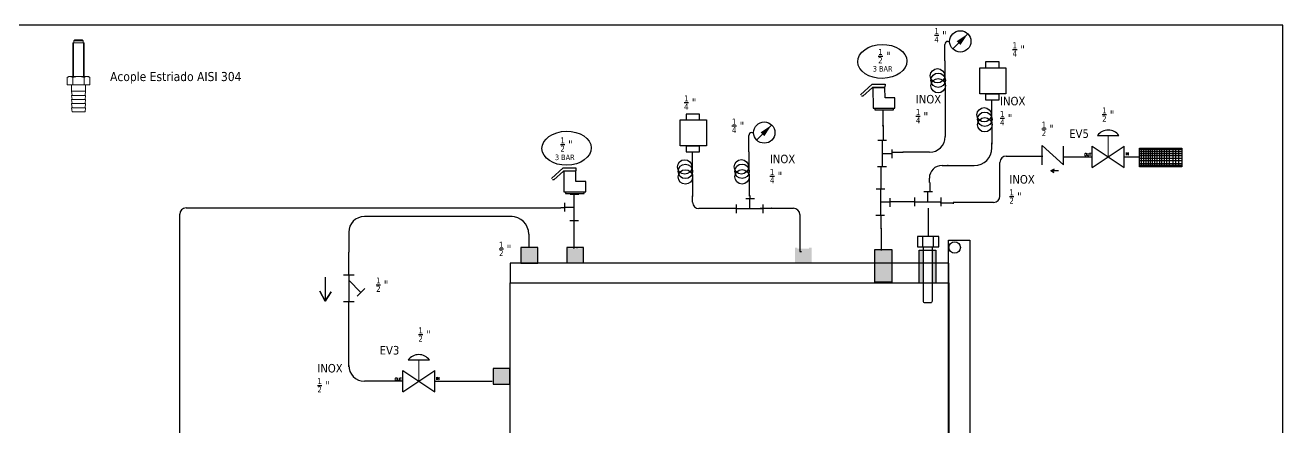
# Model space of a CAD drawing. Header units: millimetres. Extents: x -66 to 265, y 10 to 221.
# Drawn here: x 66 to 265, y 141.4 to 205 of the extents above; entities that cross this region are included whole.
import ezdxf
from ezdxf.enums import TextEntityAlignment as Align

# ---------------------------------------------------------------- set-up
doc = ezdxf.new("R2010")
doc.units = ezdxf.units.MM
for name, color, linetype in [('SYMS', 7, 'Continuous'), ('TERMS', 123, 'Continuous'), ('WIRENO', 250, 'Continuous'), ('WIRES', 7, 'Continuous')]:
    doc.layers.add(name, color=color, linetype=linetype)
doc.styles.get("Standard").update_dxf_attribs({"font": 'tahoma.ttf'})
doc.styles.add('WD', font='romans.shx')

# ---------------------------------------------------------------- blocks, each defined once
blk = doc.blocks.new('PT100')
at = {"layer": 'WIRENO'}
for p, q in [((92, 59.72), (95.38, 59.72)), ((92.1, 58.19), (82.46, 58.19)), ((92, 56.1), (95.38, 56.1))]:
    blk.add_line(p, q, dxfattribs=at)
blk.add_lwpolyline([(95.5, 61.6), (92, 61.6), (92, 54.47), (95.5, 54.47)], close=True, dxfattribs=at)
blk.add_lwpolyline([(95.5, 59.35), (113.92, 59.35, -0.414214), (114.42, 58.85), (114.42, 56.97, -0.414214), (113.92, 56.47), (95.5, 56.47)], format="xyb", close=True, dxfattribs=at)
blk = doc.blocks.new('HGVA1_DIAPHRAGM_VALVE2')
at = {"color": 7, "linetype": 'Continuous', "lineweight": 0, "ltscale": 3.2258}
for p, q in [((-0.25, 0.5), (0.25, 0.5)), ((0, 0), (0, 0.5))]:
    blk.add_line(p, q, dxfattribs=at)
for p, q in [((-0.375, -0.25), (-0.375, 0.25)), ((-0.375, -0.25), (0.375, 0.25)), ((-0.375, 0.25), (0.375, -0.25)), ((0.375, -0.25), (0.375, 0.25))]:
    blk.add_line(p, q)
at = {"ltscale": 25.4, "flags": 128}
blk.add_lwpolyline([(0.25, 0.5, 0.5), (-0.25, 0.5)], format="xyb", close=True, dxfattribs=at)
at = {"style": 'WD', "flags": 1}
for tag, p in [('INST', (-0.469, 0.748)), ('LOC', (-0.469, 0.587)), ('TAG1', (-0.469, 0.378))]:
    blk.add_attdef(tag, text='', height=0.125, dxfattribs=at).set_placement(p, align=Align.RIGHT)
at = {"style": 'WD'}
blk.add_attdef('TERM01', text='', height=0.0625, dxfattribs=at).set_placement((-0.399, 0.018), align=Align.RIGHT)
for tag, p, height in [('X4TERM01', (-0.375, 0), 0.005), ('X1TERM02', (0.375, 0), 0.005), ('TERM02', (0.406, 0.036), 0.0625), ('RATING1', (0.388, -0.162), 0.125), ('DESC1', (0.388, -0.378), 0.125), ('DESC2', (0.388, -0.562), 0.125), ('WDTAGALT', (0.388, -0.907), 0.125), ('DESC3', (0.388, -0.752), 0.125)]:
    blk.add_attdef(tag, p, '', height=height, dxfattribs=at)
blk.add_attdef('XREF', text='', height=0.0625, rotation=0.0625, dxfattribs=at).set_placement((0.518, 0.271), align=Align.TOP_CENTER)
at = {"style": 'WD', "flags": 1}
for tag, p in [('WDTYPE', (-0.154, -0.127)), ('FAMILY', (-0.143, -0.17)), ('CAT', (-0.143, -0.215)), ('MFG', (-0.141, -0.246)), ('ASSYCODE', (-0.113, -0.275))]:
    blk.add_attdef(tag, text='', height=0.01, dxfattribs=at).set_placement(p, align=Align.CENTER)
blk = doc.blocks.new('HST1_STRAINER_Y_TYPE')
at = {"ltscale": 3.2258}
for p, q in [((0, 0.125), (0, -0.125)), ((0.625, 0.125), (0.625, -0.125)), ((0, 0), (0.625, 0)), ((0.125, 0), (0.412, -0.287)), ((0.324, -0.376), (0.501, -0.199))]:
    blk.add_line(p, q, dxfattribs=at)
at = {"style": 'WD', "flags": 1}
for tag, height, p in [('LOC', 0.125, (0.306, 0.549)), ('INST', 0.125, (0.33, 0.71)), ('TAG1', 0.125, (0.324, 0.34)), ('FAMILY', 0.01, (1.09, 0.044)), ('CAT', 0.01, (1.09, -0.001)), ('WDTYPE', 0.01, (1.102, -0.093)), ('MFG', 0.01, (1.092, -0.032)), ('ASSYCODE', 0.01, (1.12, -0.061))]:
    blk.add_attdef(tag, text='', height=height, dxfattribs=at).set_placement(p, align=Align.CENTER)
at = {"style": 'WD'}
for tag, height, p in [('WDTAGALT', 0.125, (0.035, 0.2)), ('TERM01', 0.0625, (-0.024, 0.018))]:
    blk.add_attdef(tag, text='', height=height, dxfattribs=at).set_placement(p, align=Align.RIGHT)
for tag, p, height in [('RATING1', (0.6, 0.18), 0.125), ('X4TERM01', (0, 0), 0.005), ('X1TERM03', (0.625, 0), 0.005), ('TERM03', (0.632, 0.013), 0.0625), ('DESC1', (-0.666, -0.258), 0.125), ('X8TERM02', (0.412, -0.287), 0.005), ('DESC2', (-0.666, -0.442), 0.125), ('DESC3', (-0.666, -0.632), 0.125), ('TERM02', (0.447, -0.365), 0.0625)]:
    blk.add_attdef(tag, p, '', height=height, dxfattribs=at)
blk.add_attdef('XREF', text='', height=0.0625, rotation=0.0625, dxfattribs=at).set_placement((0.649, -0.434), align=Align.TOP_CENTER)
blk = doc.blocks.new('SAFETY')
at = {"layer": 'WIRENO'}
for p, q in [((90.56, 155.92), (92.05, 157.26)), ((92.08, 156.85), (90.86, 155.76)), ((92.05, 157.26), (93.67, 157.26)), ((93.65, 156.88), (92.08, 156.85)), ((92.13, 156.84), (92.15, 154.22)), ((93.65, 156.83), (92.15, 156.83)), ((93.67, 157.26), (93.65, 156.88)), ((93.67, 155.56), (93.65, 156.83)), ((90.86, 155.76), (90.69, 155.74)), ((94.91, 155.56), (93.67, 155.56)), ((94.91, 154.22), (94.91, 155.56)), ((92.15, 154.22), (94.91, 154.22)), ((92.37, 154.22), (92.37, 154.04)), ((92.37, 154.04), (94.73, 154.04)), ((94.73, 154.04), (94.73, 154.22))]:
    blk.add_line(p, q, dxfattribs=at)
blk = doc.blocks.new('HME1_PRESS_M')
blk.add_line((0.036, -0.088), (0.213, 0.089))
blk.add_circle((0.125, 0), 0.125)
blk.add_solid([(0.082, 0.002), (0.126, -0.042), (0.213, 0.089)])
at = {"style": 'WD', "width": 0.7}
for tag, p in [('INST', (0.125, 0.5)), ('LOC', (0.125, 0.344)), ('TAG1', (0.125, 0.188)), ('DESC1', (0.125, -0.344)), ('DESC2', (0.125, -0.5)), ('DESC3', (0.125, -0.656)), ('WDTAGALT', (0.125, -0.812))]:
    blk.add_attdef(tag, text='', height=0.125, dxfattribs=at).set_placement(p, align=Align.CENTER)
blk.add_attdef('TERM01', text='', height=0.0625, dxfattribs=at).set_placement((-0.032, 0.031), align=Align.RIGHT)
at = {"style": 'WD'}
for tag, p, height, flags in [('X4TERM01', (0, 0), 0.005, 1), ('WDTYPE', (0.062, 0.062), 0.01, 1), ('WDBLKNAM', (0.134, 0.001), 0.01, 9), ('X1TERM02', (0.248, 0), 0.005, 1), ('FAMILY', (0.13, -0.035), 0.01, 9)]:
    blk.add_attdef(tag, p, '', height=height, dxfattribs=dict(at, flags=flags))
at = {"style": 'WD', "width": 0.7}
for tag, p, height in [('TERM02', (0.28, 0.031), 0.0625), ('RATING1', (0.281, -0.188), 0.125)]:
    blk.add_attdef(tag, p, '', height=height, dxfattribs=at)
at = {"style": 'WD'}
blk.add_attdef('XREF', text='', height=0.0625, dxfattribs=at).set_placement((-0.031, -0.125), align=Align.RIGHT)
at = {"linetype": 'Continuous', "style": 'WD', "flags": 9}
for tag, p in [('MFG', (0.128, -0.085)), ('ASSYCODE', (0.13, -0.103)), ('CAT', (0.13, -0.066))]:
    blk.add_attdef(tag, p, '', height=0.01, dxfattribs=at)
blk = doc.blocks.new('ColaMarrano')
at = {"layer": 'WIRENO'}
blk.add_line((96.3, 200.92), (96.42, 188.45), dxfattribs=at)
for centre in [(94.22, 196.73), (94.4, 195.47), (94.4, 193.92)]:
    blk.add_circle(centre, 2.03, dxfattribs=at)
blk = doc.blocks.new('WDDOT')
for radius in [0.03, 0.0187, 0.00929]:
    blk.add_circle((0, 0), radius)
blk = doc.blocks.new('TNueva')
at = {"layer": 'WIRENO'}
for p, q in [((227.06, 75.75), (226.14, 75.75)), ((226.56, 74.71), (226.56, 75.74)), ((225.17, 74.25), (225.17, 75.16)), ((225.18, 74.71), (227.93, 74.71)), ((227.95, 74.23), (227.95, 75.15))]:
    blk.add_line(p, q, dxfattribs=at)
blk = doc.blocks.new('TRANSMISORPRESIO')
at = {"layer": 'WIRENO'}
for points in [[(168.65, 196.59), (170.93, 196.59), (170.93, 197.56), (168.65, 197.56)], [(167.67, 196.57), (172.08, 196.57), (172.08, 192.17), (167.67, 192.17)], [(168.65, 191.17), (170.93, 191.17), (170.93, 192.15), (168.65, 192.15)]]:
    blk.add_lwpolyline(points, close=True, dxfattribs=at)
blk = doc.blocks.new('check')
at = {"layer": 'WIRENO'}
for p, q in [((71.43, 162.27), (67.85, 165.55)), ((67.85, 165.55), (67.85, 162.36)), ((68.66, 166.54), (69.94, 166.54)), ((69.94, 166.54), (69.41, 166.25)), ((69.41, 166.25), (69.94, 166.54)), ((69.94, 166.54), (69.44, 166.85)), ((69.44, 166.85), (69.93, 166.54)), ((71.43, 165.55), (71.43, 162.27))]:
    blk.add_line(p, q, dxfattribs=at)
blk = doc.blocks.new('Filtro')
at = {"layer": 'WIRENO'}
for p, q in [((95.97, 119.72), (103.12, 119.72)), ((95.97, 119.41), (103.12, 119.41)), ((95.97, 119.07), (103.12, 119.07)), ((96.25, 119.99), (96.25, 116.83)), ((96.62, 119.95), (96.62, 116.79)), ((97.03, 119.95), (97.03, 116.79)), ((97.4, 119.95), (97.4, 116.79)), ((97.77, 119.99), (97.77, 116.83)), ((98.1, 119.99), (98.1, 116.83)), ((98.51, 119.99), (98.51, 116.83)), ((98.88, 119.95), (98.88, 116.79)), ((99.33, 119.99), (99.33, 116.83)), ((99.7, 119.99), (99.7, 116.83)), ((100.11, 119.99), (100.11, 116.83)), ((100.52, 119.99), (100.52, 116.83)), ((100.98, 119.99), (100.98, 116.83)), ((101.59, 119.99), (101.59, 116.83)), ((102.04, 119.99), (102.04, 116.83)), ((102.54, 119.99), (102.54, 116.83)), ((95.97, 118.71), (103.12, 118.71)), ((95.97, 118.27), (103.12, 118.27)), ((95.97, 117.88), (103.12, 117.88)), ((95.97, 117.41), (103.12, 117.41)), ((95.97, 117.08), (103.12, 117.08))]:
    blk.add_line(p, q, dxfattribs=at)
blk.add_lwpolyline([(95.95, 119.98), (103.11, 119.98), (103.11, 116.82), (95.95, 116.82)], close=True, dxfattribs=at)
blk = doc.blocks.new('Acople Estriado')
at = {"color": 7, "linetype": 'Continuous', "lineweight": 15}
for p, q in [((6.78, 5.633), (6.78, 5.138)), ((6.78, 5.633), (6.947, 5.633)), ((6.811, 5.678), (6.796, 5.663)), ((6.796, 5.663), (6.796, 5.633)), ((6.931, 5.663), (6.796, 5.663)), ((6.811, 5.678), (6.916, 5.678)), ((6.931, 5.663), (6.916, 5.678)), ((6.931, 5.633), (6.931, 5.663)), ((6.947, 5.138), (6.947, 5.633)), ((6.721, 5.138), (6.699, 5.126)), ((6.699, 5.126), (6.699, 5.019)), ((6.699, 5.019), (6.781, 5.019)), ((6.74, 5.138), (6.721, 5.138)), ((6.864, 5.138), (6.74, 5.138)), ((6.761, 5.019), (6.761, 4.922)), ((6.781, 5.126), (6.781, 5.019)), ((6.781, 5.019), (6.946, 5.019)), ((6.988, 5.138), (6.864, 5.138)), ((6.946, 5.126), (6.946, 5.019)), ((6.946, 5.019), (7.029, 5.019)), ((6.967, 4.922), (6.967, 5.019)), ((7.007, 5.138), (6.988, 5.138)), ((7.029, 5.126), (7.007, 5.138)), ((7.029, 5.126), (7.029, 5.019)), ((6.761, 4.922), (6.769, 4.862)), ((6.864, 4.922), (6.761, 4.922)), ((6.761, 4.862), (6.769, 4.802)), ((6.864, 4.862), (6.761, 4.862)), ((6.761, 4.802), (6.769, 4.742)), ((6.864, 4.802), (6.761, 4.802)), ((6.967, 4.922), (6.864, 4.922)), ((6.967, 4.862), (6.864, 4.862)), ((6.967, 4.802), (6.864, 4.802)), ((6.959, 4.862), (6.967, 4.922)), ((6.959, 4.802), (6.967, 4.862)), ((6.959, 4.742), (6.967, 4.802)), ((6.761, 4.742), (6.769, 4.682)), ((6.864, 4.742), (6.761, 4.742)), ((6.761, 4.682), (6.769, 4.622)), ((6.864, 4.682), (6.761, 4.682)), ((6.864, 4.622), (6.769, 4.622)), ((6.967, 4.742), (6.864, 4.742)), ((6.967, 4.682), (6.864, 4.682)), ((6.959, 4.622), (6.864, 4.622)), ((6.959, 4.682), (6.967, 4.742)), ((6.959, 4.622), (6.967, 4.682))]:
    blk.add_line(p, q, dxfattribs=at)
at = {"color": 7, "linetype": 'Continuous', "lineweight": 0}
for p, q in [((6.79, 5.633), (6.79, 5.138)), ((6.938, 5.633), (6.938, 5.138))]:
    blk.add_line(p, q, dxfattribs=at)
at = {"color": 7, "linetype": 'Continuous', "lineweight": 15}
for points, knots in [([(6.699, 5.126), (6.706, 5.13), (6.712, 5.133), (6.726, 5.137), (6.733, 5.138), (6.74, 5.138)], [0, 0, 0, 0, 0.5, 0.5, 1, 1, 1, 1]), ([(6.74, 5.138), (6.744, 5.138), (6.747, 5.138), (6.754, 5.137), (6.757, 5.136), (6.768, 5.133), (6.775, 5.13), (6.781, 5.126)], [0, 0, 0, 0, 0.25, 0.25, 0.5, 0.5, 1, 1, 1, 1]), ([(6.864, 5.138), (6.85, 5.138), (6.836, 5.137), (6.808, 5.133), (6.795, 5.13), (6.781, 5.126)], [0, 0, 0, 0, 0.5, 0.5, 1, 1, 1, 1]), ([(6.946, 5.126), (6.933, 5.13), (6.919, 5.133), (6.892, 5.137), (6.878, 5.138), (6.864, 5.138)], [0, 0, 0, 0, 0.5, 0.5, 1, 1, 1, 1]), ([(6.946, 5.126), (6.953, 5.13), (6.96, 5.133), (6.974, 5.137), (6.981, 5.138), (6.988, 5.138)], [0, 0, 0, 0, 0.5, 0.5, 1, 1, 1, 1]), ([(6.988, 5.138), (6.991, 5.138), (6.995, 5.138), (7.002, 5.137), (7.005, 5.136), (7.015, 5.133), (7.022, 5.13), (7.029, 5.126)], [0, 0, 0, 0, 0.25, 0.25, 0.5, 0.5, 1, 1, 1, 1])]:
    blk.add_open_spline(points, degree=3, knots=knots, dxfattribs=at)

msp = doc.modelspace()

# ---------------------------------------------------------------- hatches: boundary and pattern name
at = {"layer": 'WIRENO'}
h = msp.add_hatch(dxfattribs=at)
h.set_pattern_fill('AR-CONC', color=256, scale=0.5)
h.set_pattern_definition([(50, (94.65, 114.085), (91.09, -7.97), [9.525, -104.775]), (355, (94.65, 114.085), (-17.62, 95.53), [7.62, -83.82]), (100.45, (102.24, 113.42), (73.47, 87.56), [8.095, -89.045]), (46.18, (94.65, 139.49), (135.54, -21.02), [14.29, -157.16]), (96.64, (105.94, 137.73), (118.7, 123.71), [12.14, -133.57]), (351.18, (94.65, 139.49), (118.7, 123.71), [11.43, -125.73]), (21, (107.35, 133.135), (75.81, -51.13), [9.525, -104.775]), (326, (107.35, 133.135), (30.9, 92.09), [7.62, -83.82]), (71.45, (113.66, 128.87), (106.71, 40.96), [8.095, -89.045]), (37.5, (94.647, 114.085), (1.544, 42.278), [0, -82.804, 0, -85.09, 0, -84.1375]), (7.5, (94.647, 114.085), (33.41, 50.09), [0, -48.514, 0, -80.899, 0, -32.0675]), (327.5, (66.326, 114.085), (67.795, -2.864), [0, -31.75, 0, -99.06, 0, -131.445]), (317.5, (53.626, 114.085), (74.065, 12.713), [0, -41.275, 0, -65.786, 0, -93.345])])
h.paths.add_polyline_path([(138.11, 191.67), (141.17, 191.67), (141.18, 193.17), (138.11, 193.17), (138.11, 194.66), (136.01, 192.57), (138.11, 190.46)])
h = msp.add_hatch(dxfattribs=at)
h.set_pattern_fill('AR-CONC', color=256)
h.paths.add_polyline_path([(141.18, 193.17), (138.11, 193.17), (138.11, 194.66), (136.01, 192.57), (138.11, 190.46), (138.11, 191.67), (141.17, 191.67)])
h = msp.add_hatch(dxfattribs=at)
h.set_pattern_fill('ANGLE', color=256)
h.set_pattern_definition([(0, (66.6455, 28.312), (0, 6.985), [5.08, -1.905]), (90, (66.6455, 28.312), (-6.985, 4e-16), [5.08, -1.905])])
h.paths.add_polyline_path([(148.64, 178.36), (146.36, 178.36), (146.36, 177.38), (148.64, 177.38)])
h.paths.add_polyline_path([(148.64, 172.94), (146.36, 172.94), (146.36, 171.97), (148.64, 171.97)])
h = msp.add_hatch(color=256, dxfattribs=at)
h.dxf.hatch_style = 1
h.paths.add_polyline_path([(147.12, 169.79), (144.47, 169.79), (144.47, 167.3), (147.12, 167.3)])
h = msp.add_hatch(color=256, dxfattribs=at)
h.dxf.hatch_style = 1
h.paths.add_polyline_path([(154.38, 169.81), (153.96, 169.81), (153.96, 169.67), (152.11, 169.67), (152.11, 169.81), (151.73, 169.81), (151.73, 167.33), (154.38, 167.33)])
h = msp.add_hatch(color=256, dxfattribs=at)
h.dxf.hatch_style = 1
h.paths.add_polyline_path([(190.45, 169.74), (190.03, 169.74), (190.03, 169.59), (188.18, 169.59), (188.18, 169.74), (187.81, 169.74), (187.81, 167.25), (190.45, 167.25)])
h = msp.add_hatch(color=256, dxfattribs=at)
h.dxf.hatch_style = 1
h.paths.add_polyline_path([(200.48, 167.35), (200.48, 164.27), (203.14, 164.27), (203.14, 167.35)])
h.paths.add_polyline_path([(200.48, 169.49), (200.48, 167.35), (203.14, 167.35), (203.14, 169.49)])
h = msp.add_hatch(color=256, dxfattribs=at)
h.dxf.hatch_style = 1
h.paths.add_polyline_path([(210.13, 167.3), (209.5, 167.3), (209.5, 164.19), (210.13, 164.19)])
h.paths.add_polyline_path([(210.13, 169.36), (209.5, 169.36), (209.5, 167.3), (210.13, 167.3)])
h.paths.add_polyline_path([(208.15, 169.36), (207.47, 169.36), (207.47, 167.3), (208.15, 167.3)])
h.paths.add_polyline_path([(208.15, 167.3), (207.47, 167.3), (207.47, 164.19), (208.15, 164.19)])
h = msp.add_hatch(dxfattribs=at)
h.set_pattern_fill('ANGLE', color=256)
h.set_pattern_definition([(0, (0, 0), (0, 6.985), [5.08, -1.905]), (90, (0, 0), (-6.985, 4e-16), [5.08, -1.905])])
h.paths.add_polyline_path([(213.99, 169.78, 1), (212.17, 169.78, 1)])
h = msp.add_hatch(dxfattribs=at)
h.set_pattern_fill('AR-CONC', color=256, scale=0.5)
h.set_pattern_definition([(50, (35.29, 88.97), (91.09, -7.97), [9.525, -104.775]), (355, (35.29, 88.97), (-17.62, 95.53), [7.62, -83.82]), (100.45, (42.88, 88.3), (73.47, 87.56), [8.095, -89.045]), (46.18, (35.29, 114.37), (135.54, -21.02), [14.29, -157.16]), (96.64, (46.59, 112.62), (118.7, 123.71), [12.14, -133.57]), (351.18, (35.3, 114.37), (118.7, 123.71), [11.43, -125.73]), (21, (47.99, 108.02), (75.81, -51.13), [9.525, -104.775]), (326, (47.99, 108.02), (30.9, 92.09), [7.62, -83.82]), (71.45, (54.31, 103.76), (106.71, 40.96), [8.095, -89.045]), (37.5, (35.293, 88.967), (1.544, 42.278), [0, -82.804, 0, -85.09, 0, -84.1375]), (7.5, (35.293, 88.967), (33.41, 50.09), [0, -48.514, 0, -80.899, 0, -32.0675]), (327.5, (6.972, 88.967), (67.795, -2.864), [0, -31.75, 0, -99.06, 0, -131.445]), (317.5, (-5.73, 88.97), (74.065, 12.713), [0, -41.275, 0, -65.786, 0, -93.345])])
h.paths.add_polyline_path([(81.44, 165.13), (81.44, 163.64), (83.53, 165.73), (81.44, 167.84), (81.44, 166.63), (78.37, 166.63), (78.37, 165.13)])
h = msp.add_hatch(color=256, dxfattribs=at)
h.dxf.hatch_style = 1
h.paths.add_polyline_path([(140.06, 150.64), (140.06, 148.15), (142.71, 148.15), (142.71, 150.64)])

# ---------------------------------------------------------------- linework, layer by layer
at = {"color": 7, "linetype": 'Continuous'}
for p, q in [((265, 205), (15, 205)), ((265, 10), (265, 205))]:
    msp.add_line(p, q, dxfattribs=at)
at = {"layer": 'WIRENO'}
for p, q in [((113.5, 165.1), (113.5, 161.28)), ((113.5, 161.28), (112.64, 162.87)), ((112.64, 162.87), (113.5, 161.29)), ((113.5, 161.29), (114.45, 162.77)), ((114.45, 162.77), (113.5, 161.3))]:
    msp.add_line(p, q, dxfattribs=at)
for points in [[(217.96, 198.25), (220.1, 198.25), (220.1, 199.17), (217.96, 199.17)], [(217.04, 198.24), (221.18, 198.24), (221.18, 194.11), (217.04, 194.11)], [(217.96, 193.18), (220.1, 193.18), (220.1, 194.09), (217.96, 194.09)], [(144.47, 167.3), (147.12, 167.3), (147.12, 169.79), (144.47, 169.79)], [(151.73, 167.33), (154.38, 167.33), (154.38, 169.81), (151.73, 169.81)], [(200.48, 169.49), (203.14, 169.49), (203.14, 164.27), (200.48, 164.27)], [(207.47, 169.36), (210.13, 169.36), (210.13, 164.14), (207.47, 164.14)], [(212.13, 170.93), (215.48, 170.93), (215.48, 126.87), (212.13, 126.87)], [(142.78, 164.19), (212.14, 164.19), (212.14, 167.3), (142.78, 167.3)], [(142.78, 164.19), (212.15, 164.19), (212.15, 132.96), (142.78, 132.96)], [(140.06, 148.15), (142.71, 148.15), (142.71, 150.64), (140.06, 150.64)]]:
    msp.add_lwpolyline(points, close=True, dxfattribs=at)
msp.add_circle((213.08, 169.78), 0.91, dxfattribs=at)
for centre in [(201.64, 199.25), (151.7, 185.51)]:
    msp.add_ellipse(centre, major_axis=(3.9, 0.07), ratio=0.68956, dxfattribs=at)
at = {"layer": 'WIRES'}
for p, q in [((211.54, 199.34), (211.54, 201.95)), ((212, 202.42), (212.29, 202.42)), ((201.76, 188.96), (201.76, 191.61)), ((211.6, 192.33), (211.6, 187.36)), ((201.76, 189.06), (201.76, 187.92)), ((180.52, 184.91), (180.52, 187.52)), ((180.98, 187.99), (181.27, 187.99)), ((201.75, 187.92), (201.75, 186.78)), ((218.97, 186.36), (218.92, 186.36)), ((218.97, 185.56), (218.97, 186.36)), ((204.03, 184.84), (203.15, 184.84)), ((204.91, 184.85), (204.03, 184.85)), ((209.1, 184.86), (204.86, 184.86)), ((220.24, 177.92), (220.24, 183.27)), ((221.24, 184.27), (227.01, 184.27)), ((230.29, 184.14), (234.85, 184.14)), ((239.91, 184.16), (242.31, 184.16)), ((242.31, 184.16), (242.31, 184.23)), ((201.45, 182.56), (201.41, 182.56)), ((201.45, 179.08), (201.45, 182.56)), ((211.08, 182.78), (212, 182.78)), ((212, 182.78), (212, 182.75)), ((212, 182.75), (216.16, 182.75)), ((209.08, 180.1), (209.08, 180.78)), ((209.08, 180.1), (209.15, 180.1)), ((209.15, 180.1), (209.15, 178.58)), ((171.62, 176.94), (171.62, 177.97)), ((180.61, 178), (180.67, 178)), ((180.67, 178), (180.67, 177.47)), ((91.49, 176.06), (150.76, 176.06)), ((150.76, 176.06), (150.76, 176.13)), ((150.76, 176.13), (151.38, 176.13)), ((178.59, 175.94), (172.62, 175.94)), ((183.22, 175.95), (182.3, 175.95)), ((184.14, 175.96), (183.22, 175.96)), ((184.14, 175.96), (184.14, 176.01)), ((184.14, 176.01), (187.59, 176.01)), ((206.83, 177.04), (202.92, 177.04)), ((202.92, 177.04), (202.92, 176.98)), ((210.92, 176.82), (210.92, 176.99)), ((212.85, 176.82), (210.92, 176.82)), ((219.24, 176.92), (212.85, 176.92)), ((212.85, 176.92), (212.85, 176.68)), ((90.49, 65.59), (90.49, 175.06)), ((143.09, 174.7), (119.72, 174.7)), ((152.84, 174.51), (152.84, 169.61)), ((188.59, 175.01), (188.59, 169.15)), ((201.41, 174.91), (201.41, 172.79)), ((117.22, 172.2), (117.22, 169.04)), ((145.71, 171.9), (145.71, 169.75)), ((201.41, 172.79), (201.44, 172.79)), ((201.44, 172.79), (201.44, 169.29)), ((152.84, 169.61), (152.8, 169.61)), ((153.3, 169.75), (153.38, 169.75)), ((188.59, 169.15), (188.86, 169.15)), ((117.22, 165.46), (117.22, 169.04)), ((117.22, 161.01), (117.22, 161.24)), ((117.22, 160.79), (117.22, 161.01)), ((117.22, 159.22), (117.22, 160.79)), ((117.23, 150.87), (117.23, 159.57)), ((125.77, 148.6), (119.72, 148.6)), ((130.84, 148.6), (139.94, 148.6))]:
    msp.add_line(p, q, dxfattribs=at)
for centre, radius, start, end in [((212, 201.95), 0.469, 90, 180), ((180.98, 187.52), 0.469, 90, 180), ((209.1, 187.36), 2.5, 270, 0), ((216.16, 185.56), 2.81, 270, 0), ((221.24, 183.27), 1, 90, 180), ((211.08, 180.78), 2, 90, 180), ((219.24, 177.92), 1, 270, 0), ((91.49, 175.06), 1, 90, 180), ((172.62, 176.94), 1, 180, 270), ((187.59, 175.01), 1, 0, 90), ((119.72, 172.2), 2.5, 90, 180), ((142.89, 171.9), 2.81, 0, 90), ((119.72, 151.1), 2.5, 180, 270)]:
    msp.add_arc(centre, radius, start, end, dxfattribs=at)

# ---------------------------------------------------------------- block references
at = {"xscale": 10.8, "yscale": 10.8, "zscale": 10.8}
msp.add_blockref('Acople Estriado', (0.36, 141.36), dxfattribs=at)
at = {"layer": 'SYMS', "xscale": 13.5, "yscale": 13.5, "zscale": 13.5}
for p in [(212.29, 202.42), (181.27, 187.99)]:
    msp.add_blockref('HME1_PRESS_M', p, dxfattribs=at)
at = {"layer": 'SYMS'}
for p in [(201.76, 189.06), (204.91, 184.85), (212, 182.78), (184.14, 176.01), (212.85, 176.82), (201.44, 172.79)]:
    msp.add_blockref('WDDOT', p, dxfattribs=at)
ref = msp.add_blockref('HGVA1_DIAPHRAGM_VALVE2', (237.38, 184.16), dxfattribs=dict(at, xscale=6.749999999999999, yscale=6.749999999999999, zscale=6.749999999999999))
ref.add_attrib('TERM01', 'OUT', dxfattribs={"layer": 'TERMS', "height": 0.422, "style": 'WD'}).set_placement((234.68, 184.28), align=Align.RIGHT)
ref.add_attrib('TERM02', 'IN', (240.12, 184.4), dxfattribs={"layer": 'TERMS', "height": 0.422, "style": 'WD'})
at = {"layer": 'SYMS', "xscale": -6.749999999999999, "yscale": 6.749999999999999, "zscale": 6.749999999999999, "rotation": 90}
msp.add_blockref('HST1_STRAINER_Y_TYPE', (117.22, 165.46), dxfattribs=at)
at = {"layer": 'SYMS'}
ref = msp.add_blockref('HGVA1_DIAPHRAGM_VALVE2', (128.31, 148.6), dxfattribs=dict(at, xscale=6.749999999999999, yscale=6.749999999999999, zscale=6.749999999999999))
ref.add_attrib('TERM01', 'OUT', dxfattribs={"layer": 'TERMS', "height": 0.422, "style": 'WD'}).set_placement((125.61, 148.72), align=Align.RIGHT)
ref.add_attrib('TERM02', 'IN', (131.05, 148.84), dxfattribs={"layer": 'TERMS', "height": 0.422, "style": 'WD'})
at = {"layer": 'WIRENO'}
for name, p, xscale, yscale, zscale in [('ColaMarrano', (157.37, 86.32), 0.5625, 0.5625, 0.5625), ('SAFETY', (84.98, -0.95), 1.25, 1.25, 1.25), ('ColaMarrano', (164.75, 80.14), 0.5625, 0.5625, 0.5625), ('TRANSMISORPRESIO', (12.48, 5.7), 0.9375, 0.9375, 0.9375), ('Filtro', (152.36, 73.04), 0.9375, 0.9375, 0.9375), ('ColaMarrano', (117.38, 71.88), 0.5625, 0.5625, 0.5625), ('ColaMarrano', (126.35, 71.9), 0.5625, 0.5625, 0.5625), ('SAFETY', (36.08, -14.19), 1.25, 1.25, 1.25), ('TNueva', (-159.16, 63.87), 1.5, 1.5, 1.5), ('TNueva', (-130.99, 64.97), 1.5, 1.5, 1.5)]:
    msp.add_blockref(name, p, dxfattribs=dict(at, xscale=xscale, yscale=yscale, zscale=zscale))
for name, p, xscale, yscale, zscale, rotation in [('TNueva', (89.55, 524.53), 1.5, 1.5, 1.5, 270), ('check', (293.89, 338.07), 0.9375, 0.9375, 0.9375, 180), ('TNueva', (89.27, 516.83), 1.5, 1.5, 1.5, 270), ('TNueva', (264.97, -163.73), 1.5, 1.5, 1.5, 90), ('PT100', (181.68, 214.66), 0.46875, 0.46875, 0.46875, 270)]:
    msp.add_blockref(name, p, dxfattribs=dict(at, xscale=xscale, yscale=yscale, zscale=zscale, rotation=rotation))

# ---------------------------------------------------------------- texts
at = {"attachment_point": 1}
for s, width, insert, char_height in [('\\A1;   {\\H0.7x;\\S1/4;} "', 4.4601, (208.36, 204.52), 1.35), ('\\A1;   {\\H0.7x;\\S1/2;\\H1.4286x; }"\\P{\\H0.64815x;  3 BAR}', 4.4601, (199.47, 201.24), 1.35), ('\\A1;   {\\H0.7x;\\S1/4;} "', 4.4601, (220.72, 202.28), 1.35), ('\\A1;Acople Estriado AISI 304', 44.8708, (79.47, 197.58), 1.44), ('\\A1;   {\\H0.7x;\\S1/4;} "', 4.4601, (168.76, 193.87), 1.35), ('\\A1;   INOX {\\H0.7x;\\S1/4;\\H1.4286x; }"', 4.4601, (206.94, 193.95), 1.35), ('\\A1;   INOX {\\H0.7x;\\S1/4;\\H1.4286x; }"', 4.4601, (220.26, 193.65), 1.35), ('\\A1;   {\\H0.7x;\\S1/2;} "', 4.4601, (234.89, 191.96), 1.35), ('\\A1;   {\\H0.7x;\\S1/4;} "', 4.4601, (176.32, 190.19), 1.35), ('\\A1;   {\\H0.7x;\\S1/2;} "', 4.4601, (225.33, 189.71), 1.35), ('\\A1;   {\\H0.7x;\\S1/2;\\H1.4286x; }"\\P{\\H0.64815x;  3 BAR}', 4.4601, (149.19, 187.22), 1.35), ('\\A1;EV5', 10.8698, (231.2, 188.49), 1.35), ('\\A1;   INOX {\\H0.7x;\\S1/4;\\H1.4286x; }"', 4.4601, (183.85, 184.48), 1.35), ('\\A1;   INOX {\\H0.7x;\\S1/2;\\H1.4286x; }"', 4.4601, (221.74, 181.25), 1.35), ('\\A1;   {\\H0.7x;\\S1/2;} "', 4.4601, (139.48, 170.69), 1.35), ('\\A1;   {\\H0.7x;\\S1/2;} "', 4.4601, (120.04, 165.03), 1.35), ('\\A1;   {\\H0.7x;\\S1/2;} "', 4.4601, (126.72, 157.13), 1.35), ('\\A1;EV3', 10.8698, (122.12, 154.19), 1.35), ('\\A1;   INOX {\\H0.7x;\\S1/2;\\H1.4286x; }"', 4.4601, (112.26, 151.34), 1.35)]:
    msp.add_mtext_dynamic_manual_height_columns(s, width=width, gutter_width=1, heights=[0], dxfattribs=dict(at, insert=insert, char_height=char_height))

doc.saveas('drawing.dxf')
